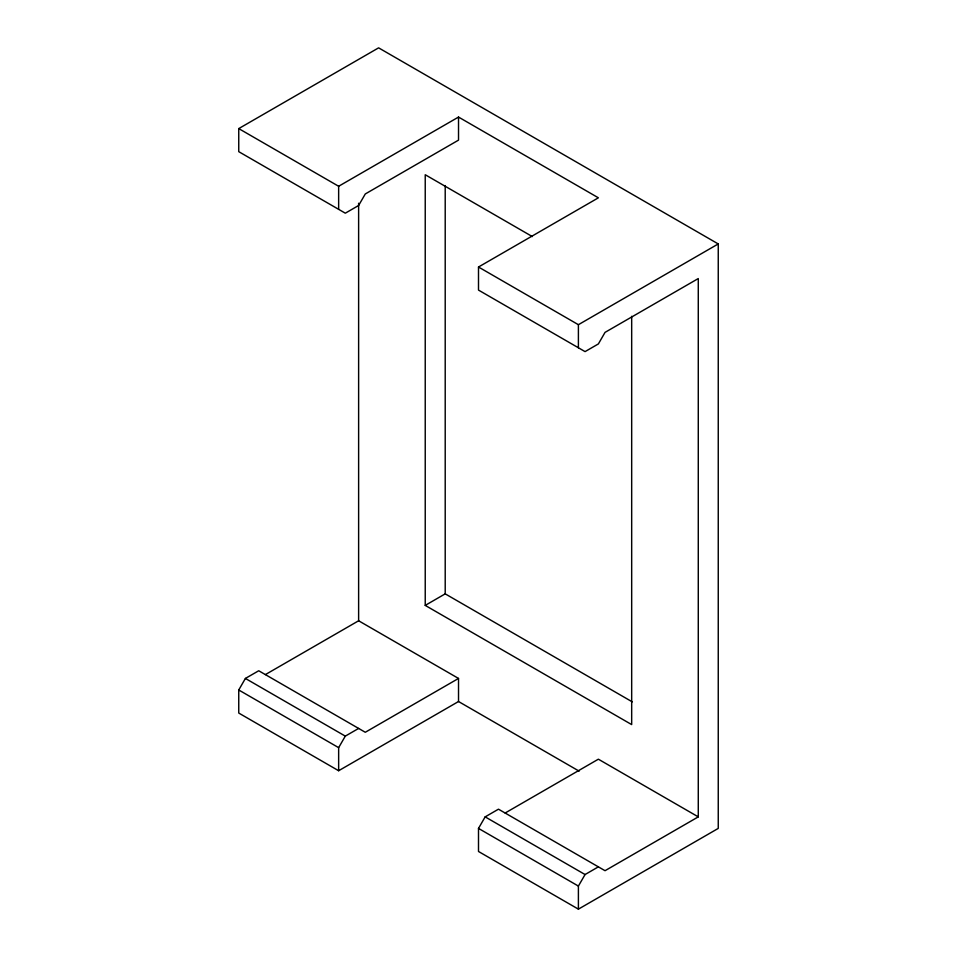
<?xml version="1.0" encoding="UTF-8"?>
<svg xmlns="http://www.w3.org/2000/svg" width="957" height="957" viewBox="0 0 957 957"><rect width="100%" height="100%" fill="white"/><g stroke="black" fill="none" stroke-linecap="round" stroke-linejoin="round"><path stroke-width="1.44" d="M265.388 674.601L358.624 620.77L358.624 203.243M238.748 128.597L378.613 47.85L718.252 243.939L718.252 828.403L578.399 909.15L478.5 851.479L478.5 828.403L485.163 816.871L498.477 809.179L605.039 870.703L698.275 816.871L698.275 278.559L605.039 332.378L598.388 343.922L585.062 351.614L478.5 290.091L478.5 267.015L598.388 197.812L458.523 117.065L338.646 186.268L238.748 128.597L238.748 151.661L345.31 213.184L358.624 205.492L365.287 193.96L458.523 140.129L458.523 117.065M458.523 701.517L338.646 770.732L238.748 713.049L238.748 689.985L245.399 678.441L258.725 670.761L365.287 732.272L458.523 678.441L458.523 701.517L579.141 771.151M338.646 770.732L338.646 747.656L345.298 736.124L358.624 728.433M578.399 909.15L578.399 886.074L585.062 874.542L598.376 866.851M578.399 347.762L578.399 324.698L718.252 243.939M532.319 236.57L425.231 174.736L425.231 605.398L445.208 593.854L632.302 701.876M505.14 813.019L598.376 759.188L698.275 816.871M478.5 267.015L578.399 324.698M425.231 605.398L631.68 724.593L631.68 316.288M358.624 620.77L458.523 678.441M245.399 678.441L345.298 736.124M485.163 816.871L585.062 874.542M238.748 689.985L338.646 747.656M478.5 828.403L578.399 886.074M445.208 185.55L445.208 593.854M338.646 186.268L338.646 209.344"/></g></svg>
